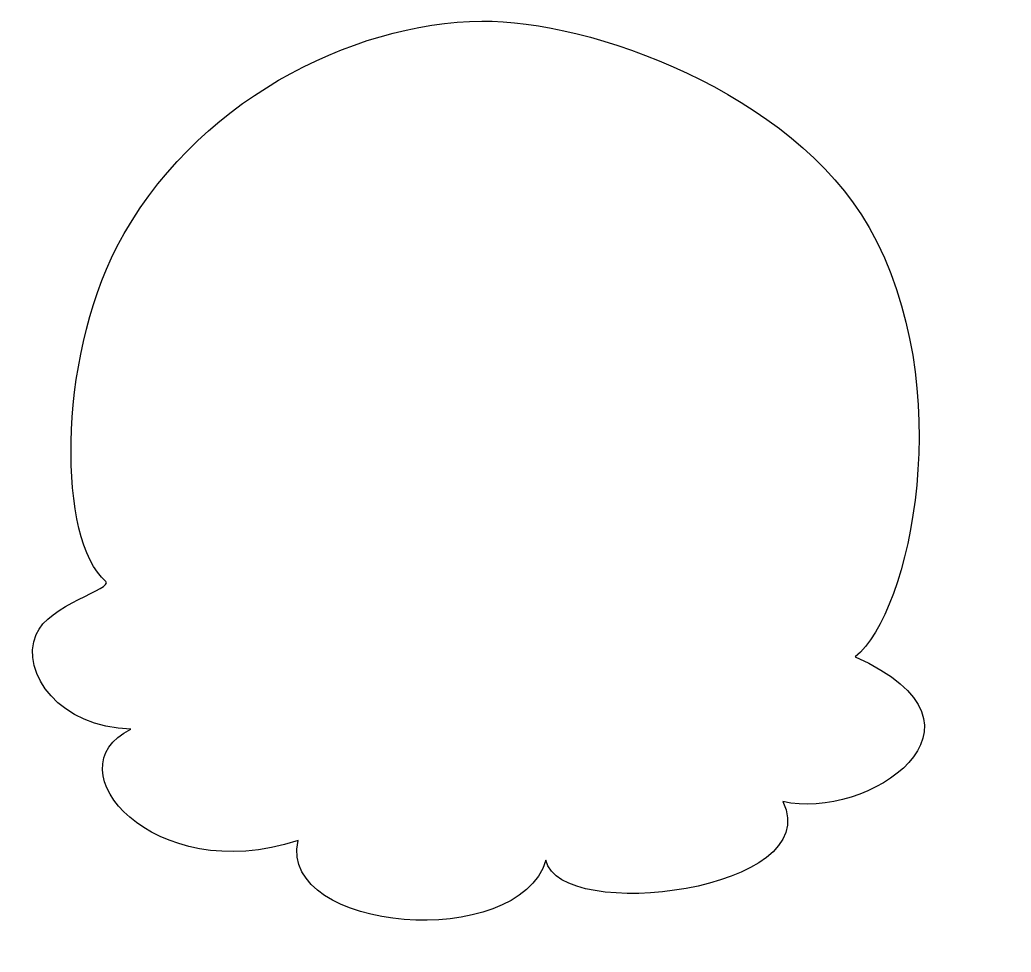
# Model space of a CAD drawing. Header units: centimetres. Extents: x -8.8 to 10.3, y -9.3 to 8.7.
import ezdxf

# ---------------------------------------------------------------- set-up
doc = ezdxf.new("R2010")
doc.units = ezdxf.units.CM
doc.header["$MEASUREMENT"] = 0
doc.layers.add('Camada 1', color=7, linetype='Continuous')

msp = doc.modelspace()

# ---------------------------------------------------------------- linework, layer by layer
at = {"layer": 'Camada 1'}
msp.add_open_spline([(-6.95789, 4.30309), (-8.10264, 2.11012), (-8.09353, -1.35111), (-7.17244, -2.1306), (-7.17244, -2.1306), (-7.01522, -2.26361), (-8.27893, -2.58436), (-8.51266, -3.1493), (-8.51266, -3.1493), (-8.82656, -3.90802), (-8.04215, -4.94132), (-6.68992, -4.97212), (-6.68992, -4.97212), (-8.24461, -5.72274), (-6.26095, -8.02811), (-3.47306, -7.11673), (-3.47306, -7.11673), (-3.84816, -8.88605), (0.76242, -9.26131), (1.29862, -7.49207), (1.29862, -7.49207), (1.56675, -8.72521), (6.71385, -8.08185), (5.85591, -6.36614), (5.85591, -6.36614), (7.46434, -6.74143), (10.25204, -4.91858), (7.24979, -3.5782), (7.24979, -3.5782), (8.32024, -2.73936), (9.24885, 1.6343), (7.51792, 4.67839), (7.51792, 4.67839), (6.04058, 7.27624), (2.13925, 8.67049), (0.06558, 8.64583), (0.06558, 8.64583), (-2.45402, 8.61583), (-5.50435, 7.08775), (-6.95789, 4.30309)], degree=3, knots=[0, 0, 0, 0, 0.09090909, 0.09090909, 0.09090909, 0.09090909, 0.18181818, 0.18181818, 0.18181818, 0.18181818, 0.27272727, 0.27272727, 0.27272727, 0.27272727, 0.36363636, 0.36363636, 0.36363636, 0.36363636, 0.45454545, 0.45454545, 0.45454545, 0.45454545, 0.54545455, 0.54545455, 0.54545455, 0.54545455, 0.63636364, 0.63636364, 0.63636364, 0.63636364, 0.72727273, 0.72727273, 0.72727273, 0.72727273, 0.81818182, 0.81818182, 0.81818182, 0.81818182, 1, 1, 1, 1], dxfattribs=at)

doc.saveas('drawing.dxf')
